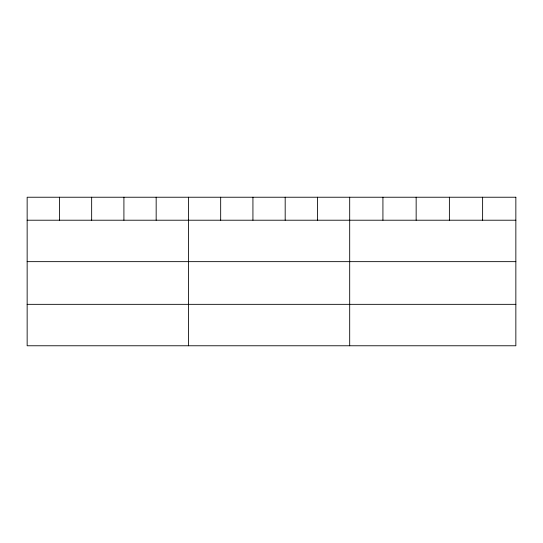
<?xml version="1.0" encoding="UTF-8"?>
<svg xmlns="http://www.w3.org/2000/svg" width="543" height="543" viewBox="0 0 543 543"><rect width="100%" height="100%" fill="white"/><g stroke="black" fill="none" stroke-linecap="round" stroke-linejoin="round"><path stroke-width="0.81" d="M27.15 220.214L515.85 220.214M27.15 261.651L515.85 261.651M27.15 304.338L515.85 304.338M482.618 197.231L482.618 220.214M449.387 197.231L449.387 220.214M416.155 197.231L416.155 220.214M382.924 197.231L382.924 220.214M349.692 197.231L349.692 345.769M317.438 197.231L317.438 220.214M285.184 197.231L285.184 220.214M252.929 197.231L252.929 220.214M220.675 197.231L220.675 220.214M188.421 197.231L188.421 345.769M156.167 197.231L156.167 220.214M123.913 197.231L123.913 220.214M91.658 197.231L91.658 220.214M59.404 197.231L59.404 220.214M515.85 197.231L27.15 197.231L27.15 345.769L515.85 345.769L515.85 197.231"/></g></svg>
